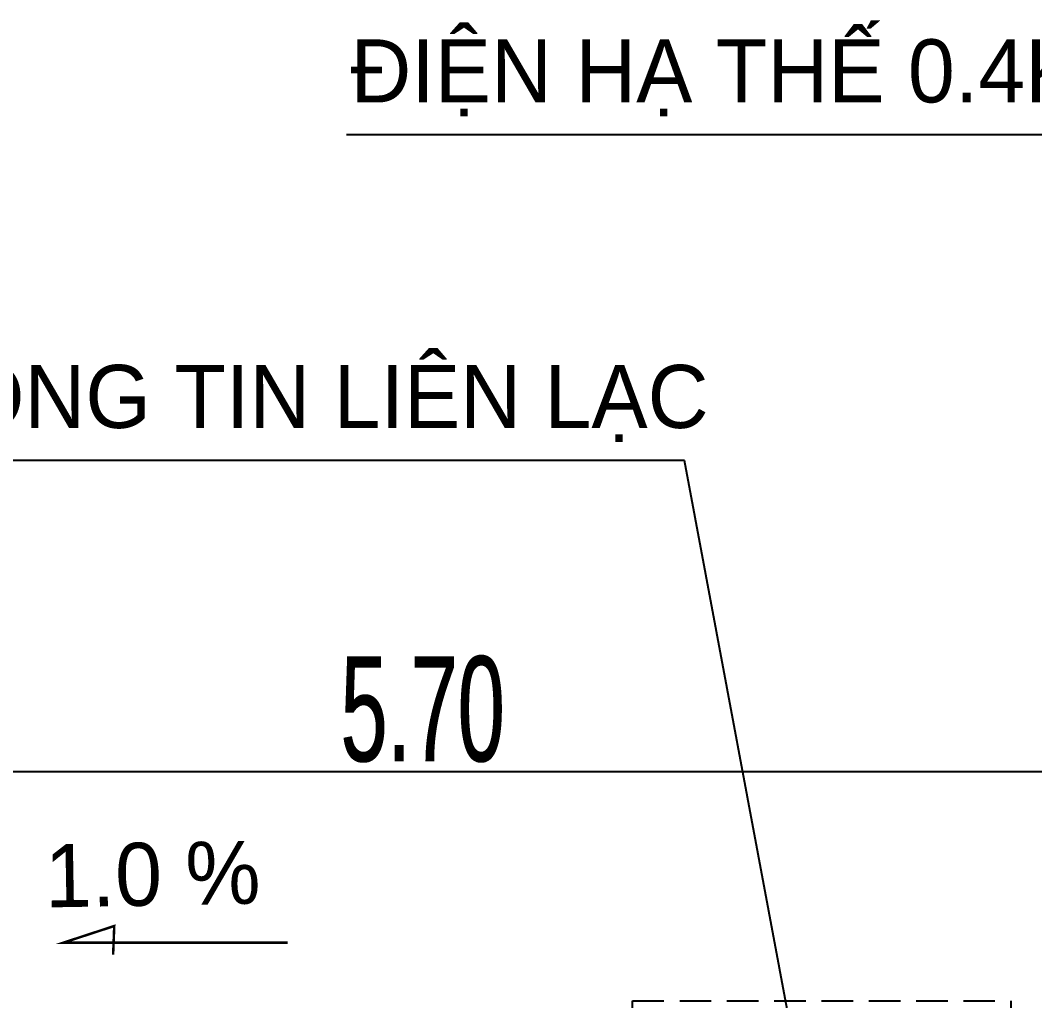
# Model space of a CAD drawing. Header units: millimetres. Extents: x 563079 to 571925, y 2063830 to 2067381.
# Drawn here: x 570456.49 to 570480.62, y 2066737.13 to 2066760.45 of the extents above; entities that cross this region are included whole.
import ezdxf

# ---------------------------------------------------------------- set-up
doc = ezdxf.new("R2010")
doc.units = ezdxf.units.MM
doc.header["$MEASUREMENT"] = 0
doc.linetypes.add('HIDDEN', pattern=[0.375, 0.25, -0.125])
for name, color, linetype in [('CONGDOC', 4, 'Continuous'), ('HATCH', 8, 'Continuous'), ('MC', 7, 'Continuous'), ('moi', 7, 'Continuous'), ('SO', 48, 'Continuous')]:
    doc.layers.add(name, color=color, linetype=linetype)
doc.styles.add('CHUKICHTHUOC', font='', dxfattribs={"width": 0.7})
doc.styles.add('KTEN', font='')
doc.styles.add('TIEUDE', font='', dxfattribs={"width": 0.8})
doc.styles.get('CHUKICHTHUOC').set_extended_font_data('.VnArial NarrowH')
doc.styles.get('KTEN').set_extended_font_data('.VnAvantH')
doc.styles.get('TIEUDE').set_extended_font_data('.VnAvantH')
doc.dimstyles.new('DIM3', dxfattribs={"dimscale": 1.2, "dimtxt": 1.2, "dimasz": 0.4, "dimexe": 0, "dimexo": 0, "dimgap": 0.3, "dimtad": 1, "dimzin": 0, "dimdsep": 46, "dimtxsty": 'TIEUDE', "dimblk1": 'BOXFILLED', "dimblk2": 'BOXFILLED', "dimsah": 1, "dimcen": 0.09, "dimdle": 0.8, "dimclrd": 9, "dimclre": 9, "dimclrt": 7, "dimadec": 1, "dimazin": 0, "dimtfac": 1, "dimtmove": 2, "dimatfit": 3, "dimldrblk": 'BOXFILLED', "dimfxl": 1, "dimtolj": 1, "dimtzin": 0, "dimarcsym": 0})
doc.dimstyles.new('TNDH', dxfattribs={"dimscale": 0, "dimtxt": 2.5, "dimasz": 0.6, "dimexe": 0.18, "dimexo": 0.0625, "dimgap": 0.2, "dimtad": 1, "dimlfac": 0.1, "dimzin": 0, "dimdsep": 46, "dimtxsty": 'CHUKICHTHUOC', "dimblk": 'BOXFILLED', "dimcen": 0.09, "dimclrd": 8, "dimclre": 8, "dimclrt": 4, "dimadec": 0, "dimazin": 0, "dimtfac": 1, "dimtofl": 0, "dimtmove": 2, "dimatfit": 3, "dimfxl": 1, "dimtolj": 1, "dimtzin": 0, "dimarcsym": 2})

# ---------------------------------------------------------------- blocks, each defined once
blk = doc.blocks.new('_BoxFilled')
at = {"color": 0, "linetype": 'ByBlock', "lineweight": -2}
blk.add_line((-0.5, 0), (-1, 0), dxfattribs=at)
at = {"color": 0, "linetype": 'ByBlock'}
blk.add_solid([(-0.5, 0.5), (0.5, 0.5), (-0.5, -0.5), (0.5, -0.5)], dxfattribs=at)
blk = doc.blocks.new('*D228')
at = {"layer": 'CONGDOC', "color": 8, "linetype": 'Continuous', "lineweight": -2, "transparency": 16777216}
for p, q in [((570437.575, 2066739.534), (570437.575, 2066742.76)), ((570438.175, 2066742.58), (570493.975, 2066742.58)), ((570494.575, 2066741.109), (570494.575, 2066742.76))]:
    blk.add_line(p, q, dxfattribs=at)
at = {"layer": 'Defpoints', "color": 0, "linetype": 'Continuous', "transparency": 16777216}
for p in [(570494.575, 2066742.58), (570494.575, 2066741.046), (570437.575, 2066739.472)]:
    blk.add_point(p, dxfattribs=at)
at = {"layer": 'CONGDOC', "color": 8, "linetype": 'Continuous', "lineweight": -2, "transparency": 16777216, "xscale": 0.6, "yscale": 0.6, "zscale": 0.6, "rotation": 180}
blk.add_blockref('_BoxFilled', (570437.575, 2066742.58), dxfattribs=at)
at = {"layer": 'CONGDOC', "color": 8, "linetype": 'Continuous', "lineweight": -2, "transparency": 16777216, "xscale": 0.6, "yscale": 0.6, "zscale": 0.6}
blk.add_blockref('_BoxFilled', (570494.575, 2066742.58), dxfattribs=at)
at = {"layer": 'CONGDOC', "color": 4, "linetype": 'Continuous', "transparency": 16777216, "insert": (570466.075, 2066744.056), "char_height": 2.5, "attachment_point": 5, "style": 'CHUKICHTHUOC'}
blk.add_mtext('\\A1;5.70', dxfattribs=at)
blk = doc.blocks.new('*D230')
at = {"layer": 'CONGDOC', "color": 8, "linetype": 'Continuous', "lineweight": -2, "transparency": 16777216}
for p, q in [((570437.552, 2066738.351), (570437.552, 2066742.76)), ((570438.152, 2066742.58), (570493.952, 2066742.58)), ((570494.552, 2066741.109), (570494.552, 2066742.76))]:
    blk.add_line(p, q, dxfattribs=at)
at = {"layer": 'Defpoints', "color": 0, "linetype": 'Continuous', "transparency": 16777216}
for p in [(570494.552, 2066742.58), (570494.552, 2066741.046), (570437.552, 2066738.288)]:
    blk.add_point(p, dxfattribs=at)
at = {"layer": 'CONGDOC', "color": 8, "linetype": 'Continuous', "lineweight": -2, "transparency": 16777216, "xscale": 0.6, "yscale": 0.6, "zscale": 0.6, "rotation": 180}
blk.add_blockref('_BoxFilled', (570437.552, 2066742.58), dxfattribs=at)
at = {"layer": 'CONGDOC', "color": 8, "linetype": 'Continuous', "lineweight": -2, "transparency": 16777216, "xscale": 0.6, "yscale": 0.6, "zscale": 0.6}
blk.add_blockref('_BoxFilled', (570494.552, 2066742.58), dxfattribs=at)
at = {"layer": 'CONGDOC', "color": 4, "linetype": 'Continuous', "transparency": 16777216, "insert": (570466.052, 2066744.056), "char_height": 2.5, "attachment_point": 5, "style": 'CHUKICHTHUOC'}
blk.add_mtext('\\A1;5.70', dxfattribs=at)
blk = doc.blocks.new('fasdfasdf')
at = {"layer": 'HATCH', "color": 4}
for radius in [75, 55]:
    blk.add_circle((398245.7, 417225.4), radius, dxfattribs=at)
blk = doc.blocks.new('gdfgdgfdfgsdfgdf')
at = {"layer": 'SO', "color": 99, "linetype": 'HIDDEN', "ltscale": 3}
for p, q in [((595953.967, 2065578.691), (595953.967, 2065564.473)), ((595962.966, 2065578.691), (595953.967, 2065578.691)), ((595954.858, 2065577.691), (595954.858, 2065578.692)), ((595954.858, 2065577.691), (595954.858, 2065578.691)), ((595962.163, 2065577.691), (595962.163, 2065578.691)), ((595962.966, 2065564.473), (595962.966, 2065578.691)), ((595962.163, 2065577.771), (595962.163, 2065577.691)), ((595954.858, 2065577.691), (595962.163, 2065577.691)), ((595955.467, 2065577.691), (595955.467, 2065576.691)), ((595955.467, 2065577.691), (595955.467, 2065565.973)), ((595961.466, 2065565.973), (595961.466, 2065577.691)), ((595961.466, 2065565.973), (595955.467, 2065565.973)), ((595962.966, 2065564.473), (595953.967, 2065564.473))]:
    blk.add_line(p, q, dxfattribs=at)
at = {"layer": 'HATCH', "color": 4, "xscale": 0.008000000001629815, "yscale": 0.008000000001629815, "zscale": 0.008000000001629815}
for p in [(592771.701, 2062232.224), (592773.647, 2062232.231), (592771.711, 2062230.577), (592773.647, 2062230.577)]:
    blk.add_blockref('fasdfasdf', p, dxfattribs=at)

msp = doc.modelspace()

# ---------------------------------------------------------------- linework, layer by layer
at = {"layer": 'moi', "linetype": 'Continuous', "const_width": 0.05906}
msp.add_lwpolyline([(570462.85318, 2066738.50923), (570457.5147, 2066738.50923), (570458.72628, 2066738.90638), (570458.69992, 2066738.22436)], dxfattribs=at)

# ---------------------------------------------------------------- block references
at = {"layer": 'SO', "color": 4, "xscale": -1}
msp.add_blockref('gdfgdgfdfgsdfgdf', (1166434.01828, 1158.43796), dxfattribs=at)

# ---------------------------------------------------------------- texts
at = {"layer": 'MC', "style": 'KTEN'}
for s, p in [('®iÖn h¹ thÕ 0.4kv', (570464.34395, 2066758.49843)), ('Th«ng tin liªn l¹c', (570452.35667, 2066750.75336))]:
    msp.add_text(s, height=1.5, dxfattribs=at).set_placement(p)
at = {"layer": 'moi', "linetype": 'Continuous', "style": 'KTEN'}
msp.add_text('1.0 %', height=1.5, rotation=1, dxfattribs=at).set_placement((570457.08668, 2066739.34714))

# ---------------------------------------------------------------- dimensions: what is measured, and where the dimension line sits
at = {"layer": 'CONGDOC', "linetype": 'Continuous'}
for base, p1, p2, picture, middle in [((570494.55184, 2066742.57953), (570437.55184, 2066738.28838), (570494.55184, 2066741.04606), '*D230', (570466.05184, 2066744.05597)), ((570494.57512, 2066742.57953), (570437.57512, 2066739.47155), (570494.57512, 2066741.04606), '*D228', (570466.07512, 2066744.05597))]:
    dim = msp.add_linear_dim(base=base, p1=p1, p2=p2, angle=180, dimstyle='TNDH', override={"dimscale": 1}, dxfattribs=at)
    dim.commit()
    dim.dimension.update_dxf_attribs({"geometry": picture, "text_midpoint": middle})

# ---------------------------------------------------------------- leaders
at = {"layer": 'MC', "color": 9}
for points in [[(570483.70119, 2066730.33706), (570482.50759, 2066757.72688), (570464.25377, 2066757.72688)], [(570476.40552, 2066728.03232), (570472.28898, 2066749.98181), (570452.08241, 2066749.98181)]]:
    msp.add_leader(points, dimstyle='DIM3', override={"dimasz": 1.5, "dimgap": 0.3, "dimtad": 0}, dxfattribs=at)

doc.saveas('drawing.dxf')
